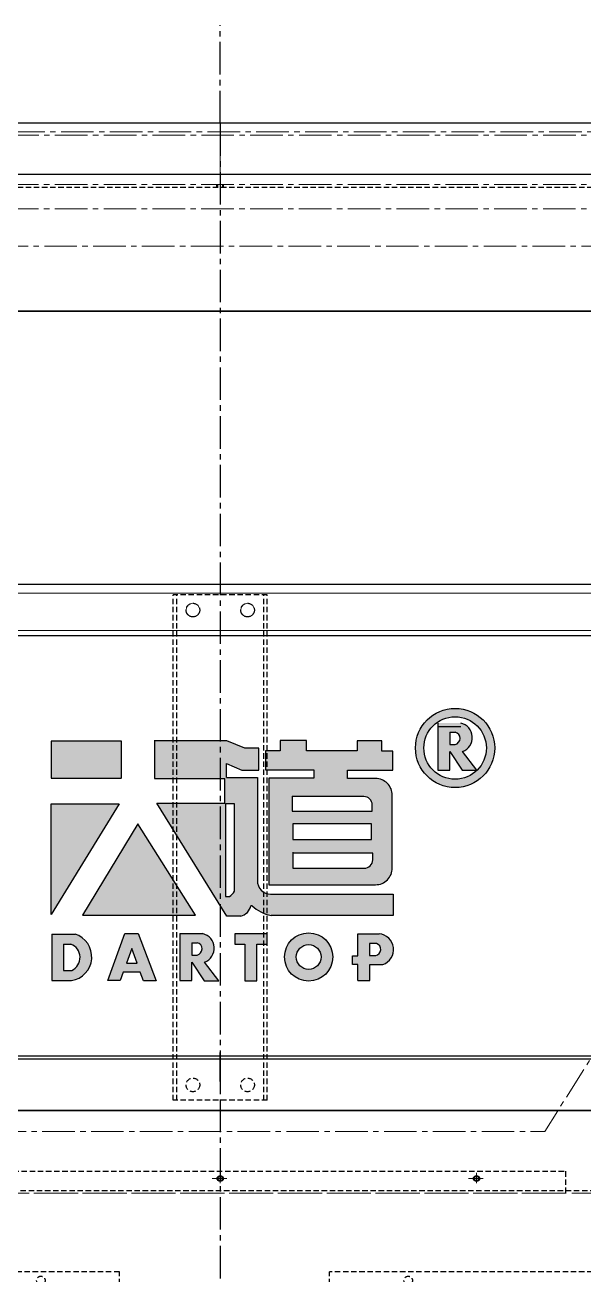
# Model space of a CAD drawing. Header units: millimetres. Extents: x -30327 to 34858, y 4015 to 75103.
# Drawn here: x -8589 to -8262, y 48975 to 49707 of the extents above; entities that cross this region are included whole.
import ezdxf

# ---------------------------------------------------------------- set-up
doc = ezdxf.new("R2010")
doc.units = ezdxf.units.MM
doc.linetypes.add('CENTER2', pattern=[28.575, 19.05, -3.175, 3.175, -3.175])
doc.linetypes.add('HIDDEN2', pattern=[4.7625, 3.175, -1.5875])
doc.layers.add('cen', color=1, linetype='CENTER2', lineweight=9)
doc.layers.add('dim', color=2, linetype='Continuous', lineweight=9)
doc.layers.add('hidden', color=3, linetype='HIDDEN2')
doc.layers.add('red', color=1, linetype='CENTER2')

# ---------------------------------------------------------------- blocks, each defined once
blk = doc.blocks.new('GSEFREGFSEA')
for p, q in [((-1256.36, 55296.77), (-810.47, 55296.77)), ((-831.42, 55296.77), (-1235.42, 55296.77)), ((-1223.3, 55245.77), (-843.53, 55245.77)), ((-530.42, 54545.62), (-843.53, 55245.77)), ((-1536.42, 54512.86), (-530.42, 54512.86)), ((-1587.42, 54481.86), (-479.42, 54481.86)), ((-1587.42, 54461.86), (-479.42, 54461.86))]:
    blk.add_line(p, q)
at = {"layer": 'cen'}
for p, q in [((-1029.49, 55284.77), (-1038.12, 55284.77)), ((-879.49, 55284.77), (-888.12, 55284.77)), ((-1033.42, 54459.29), (-1033.42, 54467.92))]:
    blk.add_line(p, q, dxfattribs=at)
at = {"layer": 'cen', "ltscale": 4}
for p, q in [((-1033.42, 55288.55), (-1033.42, 55279.97)), ((-883.42, 55288.55), (-883.42, 55279.97))]:
    blk.add_line(p, q, dxfattribs=at)
at = {"layer": 'hidden'}
for p, q in [((-1255.07, 55294.77), (-811.77, 55294.77)), ((-831.42, 55278.77), (-831.42, 55296.77)), ((-1235.42, 55278.77), (-831.42, 55278.77)), ((-1585.42, 54463.86), (-481.42, 54463.86))]:
    blk.add_line(p, q, dxfattribs=at)
at = {"layer": 'hidden', "ltscale": 4}
for p, q in [((-1035.42, 54463.86), (-1035.42, 54461.86)), ((-1034.92, 54463.86), (-1034.92, 54461.86)), ((-1031.92, 54463.86), (-1031.92, 54461.86)), ((-1031.42, 54463.86), (-1031.42, 54461.86))]:
    blk.add_line(p, q, dxfattribs=at)
for centre, radius in [((-1033.42, 55284.77), 2), ((-1033.42, 55284.77), 1.5), ((-883.42, 55284.77), 2), ((-883.42, 55284.77), 1.5)]:
    blk.add_circle(centre, radius, dxfattribs=at)
blk = doc.blocks.new('HTHERHT')
at = {"lineweight": 15}
for p, q in [((9552.16, 59447.97), (8395.16, 59447.97)), ((9552.16, 59368.27), (8395.16, 59368.27)), ((9538.16, 59367.75), (8409.16, 59367.75)), ((9552.16, 59202.97), (8395.16, 59202.97)), ((9507.16, 59180.97), (8440.16, 59180.97))]:
    blk.add_line(p, q, dxfattribs=at)
for centre in [(8957.66, 59192.97), (8989.66, 59192.97)]:
    blk.add_circle(centre, 4)
at = {"layer": 'cen'}
blk.add_line((8973.66, 59454.21), (8973.66, 59436.09), dxfattribs=at)
blk = doc.blocks.new('dadao')
for p, q in [((47.97, 19.22), (44.86, 10.36)), ((51.2, 10.36), (47.97, 19.22)), ((44.86, 10.36), (51.2, 10.36))]:
    blk.add_line(p, q)
for points in [[(41.78, 121.65), (41.78, 143.68), (-0.41, 143.68), (-0.41, 121.63), (41.78, 121.63)], [(104.84, 122.03), (104.84, 130.28), (114.15, 126.26), (124.22, 126.26), (124.22, 139.58), (115.91, 139.58), (105.09, 143.86), (61.55, 143.86)], [(61.72, 143.98), (61.72, 121.32), (103.92, 121.32)], [(113.42, 38.73), (105.09, 38.73), (63, 106.46), (103.92, 106.46), (103.92, 120.87), (103.92, 121.32)], [(109.7, 53.6), (109.7, 106.17), (104.34, 106.17), (104.32, 50.41), (106.6, 50.41)], [(144.61, 94.38), (144.61, 84.79), (192.02, 84.79), (192.02, 94.07), (144.92, 94.07)], [(120.24, 44.96), (119.5, 44.96), (119.5, 44.64)], [(0, 27.95), (0, 0), (11.77, 0)], [(0.07, 27.95), (13.97, 27.95)], [(76.83, 28.16), (76.83, -0.05), (84.09, -0.05), (84.09, 11.14), (91.55, -0.15), (100.33, -0.15), (91.74, 11.07)], [(76.84, 28.16), (90.57, 28.16)], [(84.02, 22.72), (87.27, 22.72)], [(84.02, 22.68), (84.02, 15.31), (87.22, 15.31)], [(183.75, 0.01), (183.75, 9.59), (180.55, 9.59), (180.55, 14.93), (183.8, 14.93), (183.8, 28.09), (196.05, 28.09), (196.47, 28.09)], [(7.09, 21.83), (7.09, 6.12), (11.97, 6.12)], [(7.09, 21.83), (11.43, 21.83)], [(194.86, 22.33), (190.79, 22.33), (190.79, 14.97), (194.45, 14.97)], [(183.75, 0), (190.9, 0), (190.9, 9.62), (198.76, 9.62)]]:
    blk.add_lwpolyline(points)
blk.add_lwpolyline([(137.07, 144.22), (137.07, 137.91), (128.29, 137.91), (128.29, 126.5), (157.28, 126.5), (157.28, 121.45), (130.26, 121.45), (130.26, 57.55), (194.41, 57.55, 0.414214), (204.41, 67.55), (204.41, 111.31, 0.414214), (194.41, 121.31), (177.46, 121.31), (177.46, 126.26), (204.72, 126.26), (204.72, 137.72), (198.22, 137.72), (198.22, 143.91), (183.34, 143.91), (183.34, 138.03), (152.98, 138.03), (152.98, 144.22), (137.07, 144.22)], format="xyb", close=True)
for points in [[(104.84, 122.03), (123.4, 122.03), (123.4, 59.96, 0.414214), (131.4, 51.96), (204.85, 51.96), (204.85, 39.12), (131.71, 39.12)], [(144.3, 110.79), (144.3, 101.81), (192.33, 101.81), (192.33, 105.48, 0.414214), (187.33, 110.48), (144.3, 110.48)], [(144.61, 77.05), (144.61, 67.45), (187.64, 67.45, 0.414214), (192.64, 72.45), (192.64, 76.43), (144.61, 76.43)]]:
    blk.add_lwpolyline(points, format="xyb")
for points in [[(-0.3, 106.21), (40.42, 106.21), (-0.3, 39.72), (-0.3, 106.21)], [(51.71, 94.14), (18.42, 39.28), (86.21, 39.28)], [(43.84, 28.18), (51.82, 28.18), (62.58, -0.09), (54.97, -0.09), (53.15, 4.97), (42.92, 4.97), (41.14, -0.03), (33.59, -0.03)], [(109.98, 28.05), (109.98, 21.94), (115.99, 21.94), (115.99, -0.08), (123.19, -0.08), (123.19, 21.95), (129.25, 21.95), (129.25, 28.05), (109.98, 28.05)]]:
    blk.add_lwpolyline(points, close=True)
for radius in [14.48, 7.44]:
    blk.add_circle((154.2, 14.16), radius)
for centre, radius, start, end in [((99.24, 60.67), 12.63, 305.63988, 325.96896), ((111.58, 46.7), 8.19, 282.98113, 347.66273), ((135.97, 61.66), 22.95, 226.7358, 259.32094), ((9.6, 14.23), 14.4, 278.66044, 72.32035), ((86.4, 19.02), 3.8, 282.52697, 76.71958), ((88.59, 19.44), 8.95, 290.60733, 77.21242), ((195.68, 18.62), 9.51, 288.89587, 85.24422), ((8.49, 13.87), 8.49, 294.21427, 69.71773), ((193.72, 18.7), 3.8, 280.98914, 72.55128)]:
    blk.add_arc(centre, radius, start, end)
blk = doc.blocks.new('HBTRSGSER')
h = blk.add_hatch(color=7)
h.paths.add_polyline_path([(15241.9, 59033, 1), (15195.54, 59033, 1)])
h.paths.add_polyline_path([(15237.01, 59033, -1), (15200.42, 59033, -1)], flags=16)
h = blk.add_hatch(color=256)
h.paths.add_polyline_path([(15221.98, 59047.57), (15208.58, 59047.57), (15208.58, 59020.07), (15215.66, 59020.07), (15215.66, 59030.97), (15222.94, 59019.97), (15231.49, 59019.97), (15223.12, 59030.9, 0.744055)])
h.paths.add_polyline_path([(15215.6, 59035.04), (15215.6, 59042.27), (15218.76, 59042.27, -0.796809), (15218.72, 59035.04)], flags=16)
for points in [[(15023.4, 59036.92), (14982.26, 59036.92), (14982.26, 59015.43), (15023.4, 59015.43)], [(15022.08, 59000.39), (14982.37, 59000.39), (14982.37, 58935.57)], [(15033.08, 58988.63), (15000.63, 58935.14), (15066.71, 58935.14)], [(15108.68, 58924.19), (15089.9, 58924.19), (15089.9, 58918.23), (15095.76, 58918.23), (15095.76, 58896.76), (15102.77, 58896.76), (15102.77, 58918.25), (15108.68, 58918.25)]]:
    blk.add_hatch(color=256).paths.add_polyline_path(points)
h = blk.add_hatch(color=256)
h.paths.add_polyline_path([(15084.88, 59023.86), (15093.96, 59019.94), (15103.77, 59019.94), (15103.77, 59032.93), (15095.67, 59032.93), (15085.12, 59037.1), (15042.84, 59037.1), (15042.84, 59015.13), (15083.98, 59015.13), (15083.98, 59014.68), (15083.98, 59000.64), (15044.08, 59000.64), (15085.12, 58934.6), (15093.25, 58934.6, 0.279375), (15099.18, 58940.37), (15099.18, 58940.67), (15099.89, 58940.67, 0.143145), (15111.08, 58934.98), (15182.39, 58934.98), (15182.39, 58947.5), (15110.78, 58947.5, -0.414214), (15102.98, 58955.3), (15102.98, 59015.82), (15084.88, 59015.82)])
h.paths.add_polyline_path([(15084.39, 59000.36), (15089.62, 59000.36), (15089.62, 58949.1, -0.088936), (15086.59, 58945.99), (15084.38, 58945.99)], flags=16)
h = blk.add_hatch(color=256)
h.paths.add_polyline_path([(15182.26, 59031.11), (15175.92, 59031.11), (15175.92, 59037.15), (15161.42, 59037.15), (15161.42, 59031.41), (15131.81, 59031.41), (15131.81, 59037.45), (15116.31, 59037.45), (15116.31, 59031.3), (15107.74, 59031.3), (15107.74, 59020.18), (15136.01, 59020.18), (15136.01, 59015.25), (15109.67, 59015.25), (15109.67, 58952.95), (15172.21, 58952.95, 0.414214), (15181.96, 58962.7), (15181.96, 59005.37, 0.414214), (15172.21, 59015.12), (15155.68, 59015.12), (15155.68, 59019.95), (15182.26, 59019.95)])
h.paths.add_polyline_path([(15165.3, 59004.55, -0.414214), (15170.18, 58999.68), (15170.18, 58996.1), (15123.35, 58996.1), (15123.35, 59004.55)], flags=16)
h.paths.add_polyline_path([(15169.88, 58988.56), (15169.88, 58979.51), (15123.66, 58979.51), (15123.66, 58988.56)], flags=16)
h.paths.add_polyline_path([(15170.48, 58971.36), (15170.48, 58967.48, -0.414214), (15165.61, 58962.61), (15123.66, 58962.61), (15123.66, 58971.36)], flags=16)
h = blk.add_hatch(color=256)
h.paths.add_polyline_path([(14996.29, 58924.09), (14982.66, 58924.09), (14982.66, 58896.84), (14994.14, 58896.84, 0.793016)])
h.paths.add_polyline_path([(14994.34, 58902.81), (14989.58, 58902.81), (14989.58, 58918.12), (14993.81, 58918.12, -0.671361)], flags=16)
h = blk.add_hatch(color=256)
h.paths.add_polyline_path([(15033.18, 58924.32), (15025.41, 58924.32), (15015.41, 58896.81), (15022.78, 58896.81), (15024.51, 58901.69), (15034.49, 58901.69), (15036.26, 58896.75), (15043.68, 58896.75)])
h.paths.add_polyline_path([(15032.58, 58906.94), (15026.4, 58906.94), (15029.43, 58915.58)], flags=16)
h = blk.add_hatch(color=256)
h.paths.add_polyline_path([(15070.97, 58924.3), (15057.57, 58924.3), (15057.57, 58896.8), (15064.65, 58896.8), (15064.65, 58907.7), (15071.93, 58896.7), (15080.48, 58896.7), (15072.11, 58907.63, 0.744055)])
h.paths.add_polyline_path([(15064.59, 58911.77), (15064.59, 58918.99), (15067.75, 58918.99, -0.796809), (15067.7, 58911.77)], flags=16)
h = blk.add_hatch(color=256)
h.paths.add_polyline_path([(15118.89, 58910.65, 1), (15147.13, 58910.65, 1)])
h.paths.add_polyline_path([(15140.26, 58910.65, -1), (15125.75, 58910.65, -1)], flags=16)
h = blk.add_hatch(color=256)
h.paths.add_polyline_path([(15174.21, 58924.23), (15173.81, 58924.23), (15161.87, 58924.23), (15161.87, 58911.4), (15158.7, 58911.4), (15158.7, 58906.19), (15161.81, 58906.19), (15161.81, 58896.84), (15168.79, 58896.84), (15168.79, 58906.22), (15176.45, 58906.22, 0.812304)])
h.paths.add_polyline_path([(15168.68, 58911.43), (15168.68, 58918.61), (15172.65, 58918.61, -0.778213), (15172.24, 58911.43)], flags=16)
for p, q in [((15660.76, 59098.72), (14503.76, 59098.72)), ((14503.76, 58852.72), (15660.76, 58852.72))]:
    blk.add_line(p, q)
for points in [[(15208.58, 59047.57), (15208.58, 59020.07), (15215.66, 59020.07), (15215.66, 59030.97), (15222.94, 59019.97), (15231.49, 59019.97), (15223.12, 59030.9)], [(15208.59, 59045.53), (15221.98, 59045.53)], [(15215.6, 59042.27), (15218.76, 59042.27)], [(15215.6, 59042.23), (15215.6, 59035.04), (15218.72, 59035.04)]]:
    blk.add_lwpolyline(points)
for radius in [23.18, 18.29]:
    blk.add_circle((15218.72, 59033), radius)
for centre, radius, start, end in [((15220.05, 59039.07), 8.72, 290.60733, 77.21242), ((15217.91, 59038.66), 3.7, 282.52697, 76.71958)]:
    blk.add_arc(centre, radius, start, end)
at = {"xscale": 0.9749719423825202, "yscale": 0.9749719424321778, "zscale": 0.9749719424460435}
blk.add_blockref('dadao', (14982.66, 58896.84), dxfattribs=at)
blk = doc.blocks.new('GRSGSGHS')
for p, q in [((32090.5, 13971.57), (32090.5, 13679.57)), ((32102.5, 13971.57), (32090.5, 13971.57)), ((32100.5, 13971.57), (32100.5, 13679.57)), ((32102.5, 13972.57), (32102.5, 13971.57)), ((32102.5, 13972.57), (32250.5, 13972.57)), ((32250.5, 13971.57), (32250.5, 13972.57)), ((32250.5, 13971.57), (32262.5, 13971.57)), ((32250.5, 13971.57), (32252.5, 13971.57)), ((32252.5, 13679.57), (32252.5, 13971.57)), ((32262.5, 13679.57), (32262.5, 13971.57)), ((32106.5, 13966.57), (32106.5, 13936.57)), ((32106.5, 13966.57), (32136.5, 13966.57)), ((32136.5, 13936.57), (32136.5, 13966.57)), ((32142.5, 13966.57), (32173.5, 13966.57)), ((32142.5, 13936.57), (32142.5, 13966.57)), ((32173.5, 13966.57), (32173.5, 13936.57)), ((32179.5, 13966.57), (32179.5, 13936.57)), ((32179.5, 13966.57), (32209.5, 13966.57)), ((32209.5, 13936.57), (32209.5, 13966.57)), ((32215.5, 13966.57), (32246.5, 13966.57)), ((32215.5, 13936.57), (32215.5, 13966.57)), ((32246.5, 13966.57), (32246.5, 13936.57)), ((32106.5, 13936.57), (32136.5, 13936.57)), ((32142.5, 13936.57), (32173.5, 13936.57)), ((32179.5, 13936.57), (32209.5, 13936.57)), ((32215.5, 13936.57), (32246.5, 13936.57)), ((32106.5, 13930.57), (32106.5, 13900.57)), ((32106.5, 13930.57), (32136.5, 13930.57)), ((32136.5, 13900.57), (32136.5, 13930.57)), ((32142.5, 13900.57), (32142.5, 13930.57)), ((32142.5, 13930.57), (32173.5, 13930.57)), ((32173.5, 13930.57), (32173.5, 13900.57)), ((32179.5, 13930.57), (32179.5, 13900.57)), ((32179.5, 13930.57), (32209.5, 13930.57)), ((32209.5, 13900.57), (32209.5, 13930.57)), ((32215.5, 13900.57), (32215.5, 13930.57)), ((32215.5, 13930.57), (32246.5, 13930.57)), ((32246.5, 13930.57), (32246.5, 13900.57)), ((32106.5, 13900.57), (32136.5, 13900.57)), ((32142.5, 13900.57), (32173.5, 13900.57)), ((32179.5, 13900.57), (32209.5, 13900.57)), ((32215.5, 13900.57), (32246.5, 13900.57)), ((32106.5, 13894.57), (32106.5, 13864.57)), ((32106.5, 13894.57), (32136.5, 13894.57)), ((32136.5, 13864.57), (32136.5, 13894.57)), ((32142.5, 13894.57), (32173.5, 13894.57)), ((32142.5, 13864.57), (32142.5, 13894.57)), ((32173.5, 13894.57), (32173.5, 13864.57)), ((32179.5, 13894.57), (32179.5, 13864.57)), ((32179.5, 13894.57), (32209.5, 13894.57)), ((32209.5, 13864.57), (32209.5, 13894.57)), ((32215.5, 13894.57), (32246.5, 13894.57)), ((32215.5, 13864.57), (32215.5, 13894.57)), ((32246.5, 13894.57), (32246.5, 13864.57)), ((32106.5, 13864.57), (32136.5, 13864.57)), ((32142.5, 13864.57), (32173.5, 13864.57)), ((32179.5, 13864.57), (32209.5, 13864.57)), ((32215.5, 13864.57), (32246.5, 13864.57)), ((32106.5, 13858.57), (32106.5, 13828.57)), ((32106.5, 13858.57), (32136.5, 13858.57)), ((32136.5, 13828.57), (32136.5, 13858.57)), ((32142.5, 13828.57), (32142.5, 13858.57)), ((32142.5, 13858.57), (32173.5, 13858.57)), ((32173.5, 13858.57), (32173.5, 13828.57)), ((32179.5, 13858.57), (32179.5, 13828.57)), ((32179.5, 13858.57), (32209.5, 13858.57)), ((32209.5, 13828.57), (32209.5, 13858.57)), ((32215.5, 13828.57), (32215.5, 13858.57)), ((32215.5, 13858.57), (32246.5, 13858.57)), ((32246.5, 13858.57), (32246.5, 13828.57)), ((32106.5, 13828.57), (32136.5, 13828.57)), ((32142.5, 13828.57), (32173.5, 13828.57)), ((32179.5, 13828.57), (32209.5, 13828.57)), ((32215.5, 13828.57), (32246.5, 13828.57)), ((32106.5, 13822.57), (32173.5, 13822.57)), ((32106.5, 13822.57), (32106.5, 13792.57)), ((32106.5, 13822.57), (32136.5, 13822.57)), ((32136.5, 13792.57), (32136.5, 13822.57)), ((32142.5, 13822.57), (32173.5, 13822.57)), ((32142.5, 13792.57), (32142.5, 13822.57)), ((32173.5, 13822.57), (32173.5, 13792.57)), ((32179.5, 13822.57), (32179.5, 13792.57)), ((32179.5, 13822.57), (32209.5, 13822.57)), ((32209.5, 13792.57), (32209.5, 13822.57)), ((32215.5, 13822.57), (32246.5, 13822.57)), ((32215.5, 13792.57), (32215.5, 13822.57)), ((32246.5, 13822.57), (32246.5, 13792.57)), ((32106.5, 13792.57), (32136.5, 13792.57)), ((32142.5, 13792.57), (32173.5, 13792.57)), ((32179.5, 13792.57), (32209.5, 13792.57)), ((32215.5, 13792.57), (32246.5, 13792.57)), ((32106.5, 13786.57), (32106.5, 13756.57)), ((32106.5, 13786.57), (32136.5, 13786.57)), ((32136.5, 13756.57), (32136.5, 13786.57)), ((32142.5, 13756.57), (32142.5, 13786.57)), ((32142.5, 13786.57), (32173.5, 13786.57)), ((32173.5, 13786.57), (32173.5, 13756.57)), ((32179.5, 13786.57), (32179.5, 13756.57)), ((32179.5, 13786.57), (32209.5, 13786.57)), ((32209.5, 13756.57), (32209.5, 13786.57)), ((32215.5, 13756.57), (32215.5, 13786.57)), ((32215.5, 13786.57), (32246.5, 13786.57)), ((32246.5, 13786.57), (32246.5, 13756.57)), ((32106.5, 13756.57), (32136.5, 13756.57)), ((32142.5, 13756.57), (32173.5, 13756.57)), ((32179.5, 13756.57), (32209.5, 13756.57)), ((32215.5, 13756.57), (32246.5, 13756.57)), ((32106.5, 13750.57), (32106.5, 13720.57)), ((32106.5, 13750.57), (32136.5, 13750.57)), ((32136.5, 13720.57), (32136.5, 13750.57)), ((32142.5, 13750.57), (32173.5, 13750.57)), ((32142.5, 13720.57), (32142.5, 13750.57)), ((32173.5, 13750.57), (32173.5, 13720.57)), ((32179.5, 13750.57), (32179.5, 13720.57)), ((32179.5, 13750.57), (32209.5, 13750.57)), ((32209.5, 13720.57), (32209.5, 13750.57)), ((32215.5, 13750.57), (32246.5, 13750.57)), ((32215.5, 13720.57), (32215.5, 13750.57)), ((32246.5, 13750.57), (32246.5, 13720.57)), ((32106.5, 13720.57), (32136.5, 13720.57)), ((32106.5, 13714.57), (32106.5, 13684.57)), ((32106.5, 13714.57), (32136.5, 13714.57)), ((32136.5, 13684.57), (32136.5, 13714.57)), ((32142.5, 13720.57), (32173.5, 13720.57)), ((32142.5, 13684.57), (32142.5, 13714.57)), ((32142.5, 13714.57), (32173.5, 13714.57)), ((32173.5, 13714.57), (32173.5, 13684.57)), ((32179.5, 13720.57), (32209.5, 13720.57)), ((32179.5, 13714.57), (32179.5, 13684.57)), ((32179.5, 13714.57), (32209.5, 13714.57)), ((32209.5, 13684.57), (32209.5, 13714.57)), ((32215.5, 13720.57), (32246.5, 13720.57)), ((32215.5, 13684.57), (32215.5, 13714.57)), ((32215.5, 13714.57), (32246.5, 13714.57)), ((32246.5, 13714.57), (32246.5, 13684.57)), ((32102.5, 13679.57), (32090.5, 13679.57)), ((32102.5, 13678.57), (32102.5, 13679.57)), ((32102.5, 13678.57), (32102.5, 13679.57)), ((32102.5, 13678.57), (32250.5, 13678.57)), ((32106.5, 13684.57), (32136.5, 13684.57)), ((32142.5, 13684.57), (32173.5, 13684.57)), ((32179.5, 13684.57), (32209.5, 13684.57)), ((32215.5, 13684.57), (32246.5, 13684.57)), ((32250.5, 13679.57), (32262.5, 13679.57)), ((32250.5, 13679.57), (32250.5, 13678.57))]:
    blk.add_line(p, q)
for centre in [(32095.5, 13925.57), (32257.5, 13925.57), (32095.5, 13725.57), (32257.5, 13725.57)]:
    blk.add_circle(centre, 2.5)
at = {"layer": 'hidden'}
for p, q in [((32101.5, 13971.57), (32101.5, 13679.57)), ((32101.5, 13966.57), (32101.5, 13971.57)), ((32102.5, 13971.57), (32250.5, 13971.57)), ((32251.5, 13679.57), (32251.5, 13971.57)), ((32251.5, 13971.57), (32251.5, 13966.57)), ((32102.5, 13679.57), (32250.5, 13679.57))]:
    blk.add_line(p, q, dxfattribs=at)
blk = doc.blocks.new('HGSTRGSER')
blk.add_line((16760.41, 59348.27), (17917.41, 59348.27))
at = {"layer": 'hidden', "rotation": 90}
for p in [(30958.49, 26991.28), (31373.49, 26991.28)]:
    blk.add_blockref('GRSGSGHS', p, dxfattribs=at)
blk = doc.blocks.new('HRDTHRTSDTHSR')
for p, q in [((6419.34, 66344.64), (6419.34, 66640.64)), ((6474.34, 66640.64), (6419.34, 66640.64)), ((6421.34, 66344.64), (6421.34, 66640.64)), ((6472.34, 66344.64), (6472.34, 66640.64)), ((6474.34, 66344.64), (6474.34, 66640.64)), ((6474.34, 66344.64), (6419.34, 66344.64))]:
    blk.add_line(p, q)
for centre in [(6430.84, 66631.64), (6462.84, 66631.64), (6430.84, 66353.64), (6462.84, 66353.64)]:
    blk.add_circle(centre, 4)

msp = doc.modelspace()

# ---------------------------------------------------------------- linework, layer by layer
for p, q in [((-7865.6261, 49649.3995), (-9084.6261, 49649.3995)), ((-7895.6261, 49619.3995), (-9054.6261, 49619.3995)), ((-7865.6261, 49379.3995), (-9084.6261, 49379.3995)), ((-7895.6261, 49349.3995), (-9054.6261, 49349.3995)), ((-7895.6261, 49101.4014), (-9054.6261, 49101.4014)), ((-7895.6261, 49071.4014), (-9054.6261, 49071.4014))]:
    msp.add_line(p, q)
at = {"layer": 'cen'}
for q in [(-8475.1261, 49647.3995), (-8475.1261, 49617.3995)]:
    msp.add_line((-8475.1261, 49632.3995), q, dxfattribs=at)
msp.add_lwpolyline([(-9054.0805, 49644.5127), (-7895.5805, 49644.5127), (-7895.5805, 49642.5127), (-9054.0805, 49642.5127)], close=True, dxfattribs=at)
msp.add_lwpolyline([(-8475.1261, 49617.1395), (-8475.1261, 49643.8995)], dxfattribs=at)
at = {"layer": 'red'}
for p, q in [((-8475.1261, 49649.3995), (-8475.1261, 49706.9626)), ((-8475.1261, 49649.3995), (-8475.1261, 48734.2332)), ((-8475.1261, 49088.3698), (-8475.1261, 49105.418)), ((-8475.1261, 49087.9455), (-8475.1261, 49082.8541))]:
    msp.add_line(p, q, dxfattribs=at)

# ---------------------------------------------------------------- block references
for name, p in [('HBTRSGSER', (-23556.3894, -9749.3239)), ('HGSTRGSER', (-25813.0392, -10276.8714))]:
    msp.add_blockref(name, p)
at = {"layer": 'cen', "extrusion": (0, 0.707107, 0.707107), "xscale": -1}
msp.add_blockref('GSEFREGFSEA', (7441.7068, -89551.3993, 35074.5345), dxfattribs=at)
at = {"layer": 'dim'}
msp.add_blockref('HTHERHT', (-17448.7871, -9828.5658), dxfattribs=at)
at = {"layer": 'hidden'}
msp.add_blockref('HRDTHRTSDTHSR', (-14921.9647, -17267.2454), dxfattribs=at)

doc.saveas('drawing.dxf')
